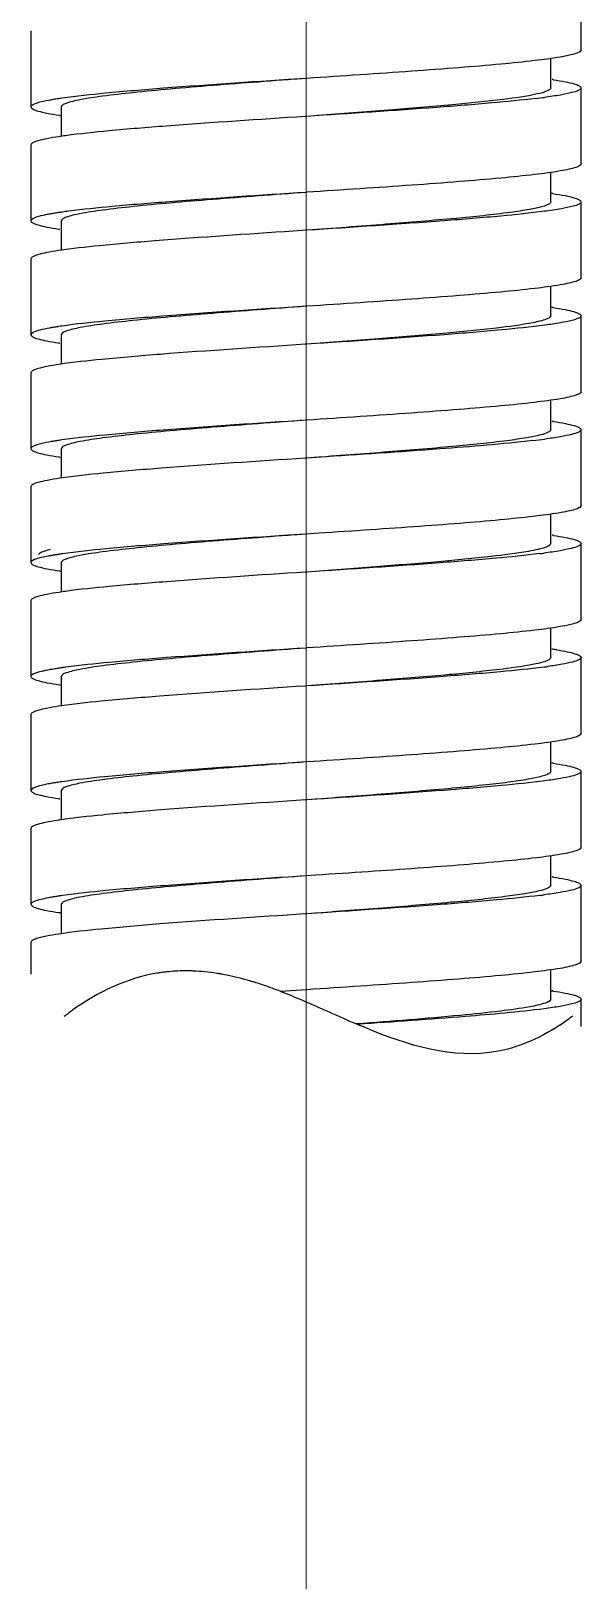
# Model space of a CAD drawing. Extents: x 11377 to 14537, y 53 to 2368.
# Drawn here: x 12565.71 to 12580.21, y 723.95 to 764.75 of the extents above; entities that cross this region are included whole.
import ezdxf

# ---------------------------------------------------------------- set-up
doc = ezdxf.new("R2010")
doc.units = 0
doc.header["$LTSCALE"] = 10
doc.header["$MEASUREMENT"] = 0
doc.linetypes.add('CENTER2', pattern=[28.575000000000003, 19.05, -3.175, 3.175, -3.175])
doc.layers.add('Cneter', color=1, linetype='CENTER2', lineweight=13)
doc.layers.add('DEF_LAYER_ASSEM_MEMBER', color=7, linetype='CONTINUOUS')

msp = doc.modelspace()

# ---------------------------------------------------------------- linework, layer by layer
at = {"layer": 'Cneter', "lineweight": 5, "ltscale": 0.5}
msp.add_line((12572.96491942544, 397.7156286270365), (12572.96491942544, 875.0879471383123), dxfattribs=at)
at = {"layer": 'DEF_LAYER_ASSEM_MEMBER', "color": 7, "linetype": 'Continuous'}
for p, q in [((12580.21491942544, 764.2470485679623), (12580.21491942544, 765.1470485679638)), ((12565.71491942544, 764.7470485679623), (12565.71491942544, 762.7470485679623)), ((12579.41491942544, 763.2470485679623), (12579.41491942544, 764.0251081943643)), ((12572.98479399834, 763.498357366163), (12572.96491943174, 763.4970484620644)), ((12580.21491942544, 761.2470485679623), (12580.21491942544, 763.2470485679623)), ((12566.51491942543, 762.7470485679623), (12566.51491942543, 761.9697919622631)), ((12572.96491944074, 762.4970483683646), (12572.94516872903, 762.4957476423624)), ((12572.98461236114, 762.4983452887645), (12572.96491944074, 762.4970483683646)), ((12565.71491942544, 761.7470485679623), (12565.71491942544, 759.7470485679623)), ((12579.41491942544, 760.2470485679623), (12579.41491942544, 761.0265390609638)), ((12572.98462967594, 760.4983465603655), (12572.96491942993, 760.497048504465)), ((12579.42523971494, 760.4719714083622), (12579.44779031754, 760.4686774387628)), ((12580.21491942544, 758.2470485679623), (12580.21491942544, 760.2470485679623)), ((12566.51491942543, 759.7470485679623), (12566.51491942543, 758.9674594241624)), ((12572.96491940634, 759.4970488222643), (12572.63008935023, 759.4749897444635)), ((12572.98470819914, 759.4983520675632), (12572.96491940634, 759.4970488222643)), ((12565.71491942544, 758.7470485679623), (12565.71491942544, 756.7470485679623)), ((12579.41491942544, 757.2470485679623), (12579.41491942544, 758.0216322598644)), ((12572.98470819883, 757.4983520675632), (12572.96491940634, 757.4970488222643)), ((12580.21491942544, 755.2470485679623), (12580.21491942544, 757.2470485679623)), ((12566.51491942543, 756.7470485679623), (12566.51491942543, 755.9693211724625)), ((12572.96491942424, 756.4970485678641), (12572.94506608124, 756.4957410594652)), ((12572.98477277184, 756.498356076565), (12572.96491942424, 756.4970485678641)), ((12565.71491942544, 755.7470485679623), (12565.71491942544, 753.7470485679623)), ((12579.41491942544, 754.2470485679623), (12579.41491942544, 755.0247759634622)), ((12572.98477277093, 754.4983560764631), (12572.96491942434, 754.4970485678641)), ((12580.21491942544, 752.2470485679623), (12580.21491942544, 754.2470485679623)), ((12566.51491942543, 753.7470485679623), (12566.51491942543, 752.9724648760639)), ((12572.96491944174, 753.4970483194629), (12572.94513065414, 753.4957450748625)), ((12573.29974950054, 753.5191073914648), (12572.96491944174, 753.4970483194629)), ((12565.71491942544, 752.7470485679623), (12565.71491942544, 750.7470485679623)), ((12566.48562795084, 752.9692040409645), (12566.47129782403, 752.9670913076625)), ((12579.41491942544, 751.2470485679623), (12579.41491942544, 752.0266377117623)), ((12573.29974950054, 751.5191073914648), (12572.96491944184, 751.4970483194629)), ((12580.21491942544, 749.2470485679623), (12580.21491942544, 751.2470485679623)), ((12566.48562795084, 750.9692040409645), (12566.47129782403, 750.9670913076625)), ((12566.51491942543, 750.7470485679623), (12566.51491942543, 749.9696473692638)), ((12566.47129782403, 750.5270058282622), (12566.48562795084, 750.5248930949638)), ((12566.48562795084, 750.5248930949638), (12566.50773867954, 750.521669416863)), ((12572.96491943584, 750.4970484235637), (12572.94518118104, 750.4957485216619)), ((12572.98462139194, 750.4983459353643), (12572.96491943584, 750.4970484235637)), ((12565.71491942544, 749.7470485679623), (12565.71491942544, 747.7470485679623)), ((12579.41491942544, 748.2470485679623), (12579.41491942544, 749.026753830065)), ((12572.98462139194, 748.4983459353643), (12572.96491943594, 748.4970484235637)), ((12580.21491942544, 746.2470485679623), (12580.21491942544, 748.2470485679623)), ((12566.51491942543, 747.7470485679623), (12566.51491942543, 746.967251469363)), ((12572.96491940714, 747.4970487925639), (12572.94522915984, 747.4957520464632)), ((12572.98467710284, 747.4983499800655), (12572.96491940714, 747.4970487925639)), ((12565.71491942544, 746.7470485679623), (12565.71491942544, 744.7470485679623)), ((12579.41491942544, 745.2470485679623), (12579.41491942544, 746.022653782562)), ((12572.98468455364, 745.4983504864649), (12572.96491940664, 745.4970488058643)), ((12580.21491942544, 743.2470485679623), (12580.21491942544, 745.2470485679623)), ((12566.51491942543, 744.7470485679623), (12566.51491942543, 743.9707149662645)), ((12572.98479395753, 744.4983573642639), (12572.96491943094, 744.4970484627629)), ((12572.96491943094, 744.4970484627629), (12572.94509045214, 744.4957425613648)), ((12565.71491942544, 743.7470485679623), (12565.71491942544, 741.7470485679623)), ((12579.41491942544, 742.2470485679623), (12579.41491942544, 743.0259551347626)), ((12573.22827633784, 742.5143963380651), (12572.96491944083, 742.4970483544639)), ((12580.21491942544, 740.2470485679623), (12580.21491942544, 742.2470485679623)), ((12566.48573509304, 741.9692197673648), (12566.47130427494, 741.9670922608639)), ((12566.51491942543, 741.7470485679623), (12566.51491942543, 740.9685583351638)), ((12566.48063952994, 741.5256265493626), (12566.50329125904, 741.5223146948629)), ((12572.96491943024, 741.4970484820624), (12572.94519048624, 741.4957491944624)), ((12572.98462719664, 741.498346375065), (12572.96491943024, 741.4970484820624)), ((12565.71491942544, 740.7470485679623), (12565.71491942544, 739.9074711335634)), ((12579.41491942544, 739.2470485679623), (12579.41491942544, 740.0251216828619)), ((12572.96491942534, 739.4970485679623), (12572.29811996954, 739.453072863962)), ((12572.98465603284, 739.4983480443625), (12572.96491943343, 739.4970482496647)), ((12579.42704504884, 739.4717101484639), (12579.44972997373, 739.4683924205638)), ((12580.21491942544, 738.5335754630651), (12580.21491942544, 739.2470485679623)), ((12574.31643947394, 738.5978425640642), (12574.29449977964, 738.5961822023637))]:
    msp.add_line(p, q, dxfattribs=at)
for centre, radius, start, end in [((12577.86720356574, 752.7214170048646), 10.8628600536, 81.40759641624376, 81.58932090651479), ((12567.69857022534, 754.5756661103624), 8.4806296143, 98.79525624508813, 99.54061305665505), ((12567.98938077044, 752.7090210233619), 10.3697911926, 98.41282127201599, 98.8061597138664), ((12568.21138014934, 751.2103262332639), 11.8848389458, 98.10273072906804, 98.41448420891027), ((12576.83635190024, 781.2840342810632), 18.4447423438, 276.8060173325385, 277.5319596618408), ((12568.14689656693, 773.8401059817625), 11.4365137419, 261.5175911840984, 261.774766514966), ((12568.30914557604, 749.5505433307626), 12.5518174809, 97.69702829572309, 98.53160821380177), ((12577.83454718244, 749.4992297853642), 11.0874404275, 81.49797574385072, 81.63365850092012), ((12566.82492453173, 756.3566867068621), 3.6200048984, 101.5193611698053, 102.5712686975943), ((12567.57457109544, 752.3256754614631), 7.7204361088, 99.22247979355231, 99.69816435815025), ((12567.84001941944, 750.6846489013624), 9.3827929239, 98.57317127875481, 99.21644764703709), ((12568.18189137323, 748.4212001908636), 11.6719141908, 98.04100155506084, 98.57628533877288), ((12568.60574665364, 745.4139975056642), 14.7088403589, 97.42719439295874, 98.03724398696203), ((12568.08564182153, 770.429731743865), 11.021589329, 261.4674992722074, 261.6112282239241), ((12577.83571265114, 746.5119651824643), 11.074668806, 81.44142862470962, 81.66795024726736), ((12567.38784601884, 750.4219778962652), 6.6083550588, 99.52538514644493, 100.3155251527647), ((12567.61203831663, 749.0969615011636), 7.9522032074, 99.19105716963709, 99.53858080858237), ((12567.85176650704, 747.6065823220633), 9.461738913200001, 98.55413121202417, 99.18255768808204), ((12568.15193152674, 745.6198906777645), 11.4709778974, 98.15409765167563, 98.56071432319324), ((12568.05998002524, 767.254603403162), 10.8445891958, 261.4009734710125, 261.5871051464851), ((12577.86985882543, 743.7394937324643), 10.8445891961, 81.40097347080184, 81.58710514617565), ((12567.61881549954, 746.056736814462), 7.9929969925, 99.25970873051645, 99.4218998064397), ((12567.69805699834, 745.5704325938641), 8.4857149732, 99.07325641115857, 99.25942374518941), ((12567.90314244164, 744.2754044641624), 9.796880631599999, 98.46650711508747, 99.0632969675217), ((12568.18371626924, 742.4004583712631), 11.6927030717, 98.13381101825759, 98.47368831987266), ((12576.74569588864, 772.9806004913626), 19.1471785882, 276.5991959460949, 277.5455055998506), ((12568.09412620623, 764.4821319974653), 11.0746688505, 261.4414286250192, 261.6679502466289), ((12577.85984708764, 740.6700882050645), 10.9147129957, 81.43469716335393, 81.5892310431437), ((12567.63319149014, 742.9755074609639), 8.0754785354, 99.00034647025821, 99.63822311599172), ((12567.93460905394, 741.0735871741635), 10.0011351253, 98.41340722216815, 99.00131515343428), ((12568.24463410163, 738.9812927000639), 12.1162750446, 98.06289613325937, 98.34753706939799), ((12576.92958297654, 768.5757316317649), 17.7303339495, 277.1257765103161, 277.4934030527252), ((12568.31203880464, 737.5311782609642), 12.571396831, 97.68384921124876, 98.53630608736401), ((12577.80613492254, 737.307049101164), 11.281708373, 81.54191695493415, 81.66820066786597), ((12578.03124365744, 738.8063272011641), 9.7656267513, 80.90328098464363, 81.55445988186212), ((12566.73618467244, 744.7689654626629), 3.1982955424, 101.6029671451708, 103.4608328510004), ((12567.57911247783, 740.2997937588625), 7.746711970800001, 99.18844591565023, 99.71117318136385), ((12567.85428979753, 738.5940068534619), 9.4745519749, 98.54813594646133, 99.18398725209295), ((12568.21210347194, 736.2151283376625), 11.880189847, 97.9683772413522, 98.5493017014928), ((12568.51489690063, 734.0667671293631), 14.0497834007, 97.70519716425973, 97.97673732410568), ((12577.28590789364, 762.8716871288634), 15.0029139635, 277.4820111121382, 277.8899030534662), ((12568.11354312654, 758.6183564025632), 11.2122686116, 261.5231062142687, 261.6526218162899), ((12577.83650330674, 734.5172202832655), 11.0693544981, 81.44097866378685, 81.66525294393016), ((12567.34873835534, 738.646411822665), 6.3805416737, 99.54203364035263, 100.5191416709217), ((12567.60484040523, 737.1406728493639), 7.9079024991, 99.20230661779777, 99.56341217274014), ((12567.84738262583, 735.6349480261633), 9.4330360618, 98.56156206601563, 99.19394734424245), ((12568.15204525024, 733.6198040343625), 11.47108005, 98.14731764468868, 98.56790109308808), ((12568.06223969844, 755.2697846539631), 10.8599379091, 261.4051946733368, 261.5905052248248), ((12567.98476493684, 733.7396079671635), 10.3388579701, 98.41467898365111, 98.82026941773034), ((12577.86041516194, 731.6740816904639), 10.9106793494, 81.432365627033, 81.58919217981314), ((12567.63366787144, 733.9724895019644), 8.0785338562, 99.00151037579207, 99.63513185389182), ((12567.93446922483, 732.074500893963), 10.0002107789, 98.41334331167316, 99.00229244511596), ((12568.24531060464, 729.9766392510646), 12.120977412, 98.06173196775515, 98.34699569278658), ((12576.94403284643, 759.4647649700637), 17.6184308933, 277.1592593603554, 277.487698602924), ((12568.07896573994, 752.3833157294648), 10.9747009529, 261.4564152735799, 261.6258123612237), ((12569.78047529064, 735.4518173717624), 4.5424899779, 97.94172146607299, 99.4511735435759), ((12569.78209703944, 735.4401311747642), 4.554288164, 96.69653104357137, 97.94161531419931), ((12569.78447656884, 735.4197749644627), 4.5747829768, 95.49076383398426, 96.69640010981833), ((12569.79426459283, 735.2960334208619), 4.698893787, 89.4993939961828, 95.46519252663768), ((12569.79481830553, 735.0752784439646), 4.919636126399999, 88.04302721155511, 89.52830549478037), ((12569.79253583473, 735.0013517714651), 4.9935976314, 87.71955176774397, 88.045819725726), ((12569.69548174283, 734.080962793465), 5.919627855700001, 80.88989358090048, 81.10897773327105), ((12569.68848470174, 734.0373332372619), 5.9638149213, 80.66654871602869, 80.88988575570785), ((12569.68083086373, 733.990777189465), 6.0109959219, 80.43052798921484, 80.6665291510192), ((12569.67208693304, 733.9389371713623), 6.0635681939, 80.16978707791648, 80.4304883268045), ((12569.65856038534, 733.8611442127622), 6.1425283722, 79.71333492683983, 80.16935399582113), ((12569.63799517063, 733.7479975842652), 6.2575287493, 79.17974062683861, 79.71306294612637), ((12569.55476285494, 733.3274768908632), 6.6861986558, 76.55722386291974, 79.15567173165883), ((12569.34401115114, 732.4472598431639), 7.5912943545, 74.15153533897453, 76.55458230515728), ((12569.15599901084, 731.770987442862), 8.293205718, 73.68557613700591, 74.17793148315629), ((12569.10273326454, 731.588357527864), 8.483444761, 73.52526966478104, 73.6868004965659), ((12569.05776149993, 731.4366003274627), 8.6417252077, 73.17763538371267, 73.5246845576181), ((12568.96999670184, 731.1470051840624), 8.944327205, 72.62193821023394, 73.17636298683868), ((12568.75551321763, 730.467091608065), 9.657267037999999, 71.37012689235789, 72.61232761543081), ((12568.05833859514, 728.4306143528629), 11.8097560403, 68.96079427996952, 71.32120161185718), ((12577.85634507554, 728.6475683049648), 10.9375093131, 81.44110394816289, 81.62329631523403), ((12571.14719472734, 732.957691435764), 7.4034292129, 125.7580310576654, 128.0164339248805), ((12576.40069978114, 743.3903555657635), 5.8179814499, 303.982729446321, 308.1400318131306)]:
    msp.add_arc(centre, radius, start, end, dxfattribs=at)
for points, start_tangent, end_tangent in [([(12580.21489491774, 764.247048324065), (12580.18008545824, 764.2002551390651), (12580.07609295064, 764.153461953465), (12579.90376605684, 764.1066687684652), (12579.66494036944, 764.0598755838655), (12578.99718731644, 763.9662892142624), (12578.09842958934, 763.8727028446629), (12577.00309476734, 763.7791164750633), (12575.75312415924, 763.6855301053656), (12574.39637404444, 763.5919437357625), (12572.98479399834, 763.498357366163)], (-0.001488432641152721, -0.9999988922835229), (-0.9978383636373661, -0.06571605628386029)), ([(12572.96491940094, 763.4970488559629), (12571.70659658204, 763.4032987990649), (12570.49663505913, 763.3095487421633), (12569.38151532083, 763.2157986852653), (12568.40408803864, 763.1220486282655), (12567.60194284924, 763.0282985713638), (12567.00592299154, 762.9345485144622), (12566.63890495284, 762.8407984575642), (12566.54597785274, 762.7939234290643), (12566.51496979054, 762.7470484005644)], (-0.9972712764404918, -0.07382412333886633), (0.0007403058429864718, -0.9999997259735919)), ([(12572.96491943174, 763.4970484620644), (12569.20580663184, 763.2367832975651), (12567.67579505934, 763.1066507153628), (12566.53623091934, 762.9765181331641)], (-0.9978383810452977, -0.06571579195976743), (-0.9900090219717396, -0.1410040297812795)), ([(12579.49016102873, 763.4623544694623), (12579.80422707723, 763.4085279760657), (12580.03136936684, 763.3547014826654), (12580.16889699334, 763.3008749892651), (12580.21486876144, 763.2470484958649)], (0.988773481829513, -0.1494222260265916), (-0.0003846177152204259, -0.999999926034604)), ([(12565.91455062693, 762.8593524901626), (12565.76504715594, 762.8032005975656), (12565.71492475144, 762.7470487050632)], (-0.9623356965803224, -0.2718639495910882), (-0.001012608254229985, -0.9999994873121303)), ([(12566.29293406744, 762.9389947327654), (12566.18050211594, 762.9190841721647), (12565.91455062693, 762.8593524901626)], (-0.9861226343297451, -0.1660185232513642), (-0.9623356965648533, -0.2718639496458453)), ([(12579.02220605814, 762.9692707901631), (12577.86657482994, 762.8515394148635), (12576.41443003173, 762.7338080394657), (12572.98461236114, 762.4983452887645)], (-0.9928945393926077, -0.1189976203305824), (-0.9978384324009216, -0.0657150121636708)), ([(12579.06017470614, 763.0879576588632), (12578.17401877743, 762.9459122043627), (12576.83022761813, 762.803866749764), (12575.14687589014, 762.6618212952635), (12573.27182278254, 762.5197758406648)], (-0.9753301491421618, -0.2207512178320398), (-0.997265053699924, -0.07390813668932382)), ([(12579.41486906034, 763.2470487353639), (12579.39255261663, 763.2072759661642), (12579.32557781484, 763.1675031970626), (12579.06017470614, 763.0879576588632)], (0.0007403057145032931, -0.9999997259736871), (-0.9753301491168883, -0.2207512179437035)), ([(12580.21486876144, 763.2470484958649), (12580.15357940304, 763.1848951291649), (12579.97055129314, 763.1227417623631), (12579.66905961784, 763.060588395565), (12579.25407399194, 762.9984350288651)], (-0.0003846177931021921, -0.9999999260345739), (-0.9913484349048913, -0.131256545023943)), ([(12565.71492475144, 762.7470487050632), (12565.76230059264, 762.6924600291641), (12565.90363598784, 762.6378713533632), (12566.13725488684, 762.583282677464), (12566.45994500164, 762.5286940016631)], (-0.001012608155520544, -0.9999994873122303), (0.9890557954855478, -0.1475419717112748)), ([(12572.94516872903, 762.4957476423624), (12569.28040901084, 762.242509216263), (12567.77270796803, 762.1158900032642), (12566.62802057683, 761.9892707901636)], (-0.9978384356868671, -0.0657149622687715), (-0.9909366033971061, -0.1343303690451516)), ([(12566.44702073864, 761.9634645486622), (12566.12984439603, 761.9093604936643), (12565.90033435814, 761.8552564386628), (12565.76144736994, 761.8011523836649), (12565.71494448284, 761.7470483286634)], (-0.9888748417771437, -0.1487499489083247), (0.001458811568970229, -0.999998935933837)), ([(12580.21487135954, 761.2470487177634), (12580.18012861883, 761.2002548328637), (12580.07604209323, 761.1534609480623), (12579.90380079964, 761.1066670632645), (12579.66489524454, 761.0598731783648), (12578.99716556694, 760.9662854087655), (12578.09840798354, 760.8726976390644), (12577.00303334564, 760.7791098693633), (12575.75300998564, 760.6855220997641), (12574.39622300793, 760.5919343300629), (12572.98462967594, 760.4983465603655)], (0.000802722987512538, -0.9999996778178508), (-0.9978384512224086, -0.06571472637137687)), ([(12572.96491944854, 760.4970482798635), (12571.70658475754, 760.4032983518628), (12570.49661177544, 760.3095484238656), (12569.38151106484, 760.2157984958649), (12568.40411933684, 760.1220485679623), (12567.60197789114, 760.0282986399652), (12567.00591159084, 759.9345487119645), (12566.63885531024, 759.8407987840656), (12566.54602753564, 759.7939238200634), (12566.51494177674, 759.7470488560648)], (-0.99727127644062, -0.07382412333713607), (-0.001477322723701989, -0.9999989087581898)), ([(12572.96491942993, 760.497048504465), (12569.35559836574, 760.2482390123623), (12567.85761015254, 760.1238342663637), (12566.70438986244, 759.9994295203651)], (-0.9978384676895887, -0.065714476326709), (-0.9915806376308878, -0.1294906910767031)), ([(12579.47376263774, 760.4648263457639), (12579.79478721794, 760.4103918727633), (12580.02719998093, 760.3559374568649), (12580.16778528054, 760.3014557985625), (12580.21491942544, 760.2470485679623)], (0.9890091009464591, -0.1478546524295964), (0, -1)), ([(12579.20891861564, 760.1260484859631), (12578.86046122684, 760.0476263216624), (12578.35333448744, 759.9692150489645), (12576.92159787084, 759.812370824664), (12575.06672648314, 759.6555303218629), (12572.98708606084, 759.4986896418632)], (-0.9590458656349363, -0.2832508210200558), (-0.9972713151005934, -0.07382360108754599)), ([(12579.41491942544, 760.2470485679623), (12579.36315876924, 760.1865910832639), (12579.20891861564, 760.1260484859631)], (0, -1), (-0.9590458656887377, -0.2832508208378926)), ([(12580.00596242794, 760.1321345657634), (12579.69534880794, 760.065188013763), (12579.25271428253, 759.9982572733643)], (-0.9638588641780429, -0.2664133816935872), (-0.99136592112733, -0.1311244082059504)), ([(12580.21491942544, 760.2470485679623), (12580.16243692674, 760.1896305096634), (12580.00596242794, 760.1321345657634)], (0, -1), (-0.9638588641709398, -0.266413381719286)), ([(12566.03701658344, 759.8899057108647), (12565.79593833283, 759.8184770250627), (12565.73519204034, 759.7827626822655), (12565.71495738614, 759.7470483393627)], (-0.9759360367518568, -0.2180569929378062), (0.001283478599479445, -0.9999991763410032)), ([(12565.71495738614, 759.7470483393627), (12565.76165370674, 759.6928189812643), (12565.90120058534, 759.6385896231623), (12566.13174681394, 759.5843602650639), (12566.45036418943, 759.5301309069655)], (0.001283478558615976, -0.9999991763410556), (0.9889301482431995, -0.1483818112023292)), ([(12566.27400341714, 759.9357777882651), (12566.22815896514, 759.9277770553635), (12566.10201297294, 759.9037748567644)], (-0.985690318209745, -0.1685662973063469), (-0.9797747814974136, -0.2001034171164891)), ([(12579.25271428253, 759.9982572733643), (12578.10460380524, 759.873278139763), (12576.60637913354, 759.7483035061632), (12572.98470819914, 759.4983520675632)], (-0.9913659211210897, -0.1311244082531297), (-0.997838397978351, -0.06571553484525532)), ([(12572.63008935023, 759.4749897444635), (12568.97792839104, 759.2190282399642), (12567.51661480204, 759.0910474881639), (12566.44439211734, 758.9630667360652)], (-0.9978337672230393, -0.06578581146020403), (-0.9888447814358753, -0.1489496499728561)), ([(12566.44439211734, 758.9630667360652), (12566.12831872443, 758.9090622300646), (12565.89967726934, 758.8550577241622), (12565.76125401744, 758.8010532181652), (12565.71496962474, 758.7470487122628)], (-0.9888447814381529, -0.1489496499577353), (-0.0007601393327577796, -0.9999997110940557)), ([(12580.21491942544, 758.2470485679623), (12580.18007825463, 758.2002961260623), (12580.07608022614, 758.1534733856643), (12579.90378154754, 758.1066575932637), (12579.66490077873, 758.0598676798654), (12578.99714938593, 757.9662899865652), (12578.09840304364, 757.8726995170655), (12577.00307027414, 757.7791134412655), (12575.75308283693, 757.6855261618621), (12574.39630398613, 757.5919391185635), (12572.98470819883, 757.4983520675632)], (0, -1), (-0.9978383979791206, -0.06571553483357113)), ([(12572.96491940923, 757.4970487485625), (12571.70660021633, 757.4032986738639), (12570.49662743574, 757.3095486224629), (12569.38149534583, 757.2157985643644), (12568.40408332233, 757.1220485074628), (12567.60196622754, 757.028298450663), (12567.00594457664, 756.9345483936631), (12566.63890139834, 756.8407983367651), (12566.54600153914, 756.7939233083634), (12566.51494177674, 756.7470482798635)], (-0.9972713451889444, -0.07382319462765997), (0.001477322708505471, -0.9999989087582121)), ([(12572.96491940634, 757.4970488222643), (12569.19528737543, 757.235973934763), (12567.66320558733, 757.105436494363), (12566.52493468974, 756.9748990536646)], (-0.997838411709023, -0.06571532635553652), (-0.9898769403062083, -0.1419283024981959)), ([(12579.41486906034, 757.2470484005644), (12579.38569054314, 757.2015938969635), (12579.29833810274, 757.1561393933625), (12578.95289259344, 757.0652303861643)], (-0.0007403059076061995, -0.9999997259735441), (-0.9807354521050332, -0.195340658810029)), ([(12580.21489714584, 757.247048319663), (12580.15410071424, 757.1851748651643), (12579.97274197514, 757.1233014106656), (12579.67390523724, 757.0614279562651), (12579.26249704434, 756.9995545017628)], (-0.0015170924040293, -0.9999988492146568), (-0.9912818644267362, -0.1317583593501915)), ([(12579.48384894264, 757.463309206265), (12579.80058196843, 757.4092439845626), (12580.02976983634, 757.3551787629622), (12580.16845372244, 757.3011135412635), (12580.21489714584, 757.247048319663)], (0.9888600472636878, -0.1488482681311988), (-0.001517092452271618, -0.9999988492145836)), ([(12565.71496962474, 756.7470487122628), (12565.76087032124, 756.6932663054649), (12565.89817115413, 756.6394838987653), (12566.12494709183, 756.5857014919638), (12566.43851283654, 756.5319190852642)], (-0.0007601393397199766, -0.9999997110940504), (0.9887560738913028, -0.1495373744020426)), ([(12565.78444380154, 756.8132250385643), (12565.75406875404, 756.7966809569625), (12565.71496962474, 756.7470487122628)], (-0.902684110039267, -0.4303038432115345), (-0.0007601396606361635, -0.9999997110938065)), ([(12566.20449576223, 756.9235191561638), (12565.94776911894, 756.868372097364), (12565.78444380154, 756.8132250385643)], (-0.983784498994468, -0.1793545637506992), (-0.9026841101303611, -0.4303038430204385)), ([(12579.26249704434, 756.9995545017628), (12578.11504003044, 756.8742548954651), (12576.61494253713, 756.7489552891639), (12572.98477277184, 756.498356076565)], (-0.9912818644278826, -0.1317583593415653), (-0.9978383574949194, -0.06571614955124443)), ([(12578.95289259344, 757.0652303861643), (12577.99063344474, 756.9235977144635), (12576.58939338144, 756.7819650428646), (12574.87158373144, 756.6403323711638), (12572.98722386744, 756.4986996995649)], (-0.9807354521030324, -0.1953406588200749), (-0.9972711880566543, -0.07382531728390566)), ([(12572.94506608124, 756.4957410594652), (12569.12623346194, 756.2306303551632), (12567.58759516753, 756.098075002963), (12566.46073550234, 755.9655196508647)], (-0.9978383574954416, -0.06571614954331598), (-0.9890738868442123, -0.1474206442900129)), ([(12566.46073550234, 755.9655196508647), (12566.13769513104, 755.910901942163), (12565.90385049464, 755.8562842335632), (12565.76234168854, 755.8016665249634), (12565.71494170504, 755.7470488162653)], (-0.9890738868422349, -0.1474206443032793), (-0.001517092410120682, -0.9999988492146475)), ([(12580.21489714584, 755.247048319663), (12580.18008189373, 755.2002550544639), (12580.07609423774, 755.1534617892648), (12579.90376401214, 755.1066685240621), (12579.66493499824, 755.059875258863), (12578.99717768683, 754.9662887284649), (12578.09841942804, 754.872702198063), (12577.00308541553, 754.7791156676649), (12575.75311356143, 754.6855291372631), (12574.39635850034, 754.5919426068649), (12572.98477277093, 754.4983560764631)], (-0.001517092401552398, -0.9999988492146604), (-0.9978383574953931, -0.06571614954405193)), ([(12572.96491942454, 754.4970485678641), (12571.70658703933, 754.4032985888625), (12570.49662619823, 754.3095486097627), (12569.38152284184, 754.2157986306629), (12568.40411140554, 754.1220486515631), (12567.60195155464, 754.0282986725651), (12567.00589839074, 753.9345486934653), (12566.63888001194, 753.8407987143655), (12566.54599868313, 753.7939237248647), (12566.51496979054, 753.7470487353639)], (-0.9972712204019646, -0.07382488034515285), (-0.0007403058812024241, -0.9999997259735637)), ([(12572.96491942434, 754.4970485678641), (12569.19943745404, 754.2362926827627), (12567.66816470814, 754.1059147401647), (12566.52936910304, 753.975536797665)], (-0.9978383735808388, -0.06571590530112591), (-0.9899309776828314, -0.1415509075347579)), ([(12579.49132601434, 754.4621780506641), (12579.80489175893, 754.4083956439645), (12580.03166769673, 754.354613237163), (12580.16896852964, 754.3008308304634), (12580.21486922604, 754.2470484236655)], (0.9887560738913028, -0.1495373744020426), (-0.0007601393397199766, -0.9999997110940504)), ([(12566.31033758043, 753.9419055797625), (12566.18874381023, 753.9206199117652), (12565.90550313843, 753.8567629077625)], (-0.9865075730003102, -0.1637156327692556), (-0.9606803837130669, -0.2776566230957132)), ([(12579.15364910524, 754.1106849315656), (12578.78443917224, 754.0341850738623), (12578.26620047363, 753.9576852160644), (12576.83908223534, 753.804685500465), (12575.01756218664, 753.6516857848655), (12572.98704252764, 753.4986860692625)], (-0.9671701642319575, -0.2541296390024756), (-0.9972713125013124, -0.0738236362008118)), ([(12578.94615111624, 753.9602838620631), (12576.49280189504, 753.7396956267621), (12573.29974950054, 753.5191073914648)], (-0.9932781646391673, -0.1157518364910345), (-0.9978337681697669, -0.06578579710031689)), ([(12579.41489707414, 754.2470488560648), (12579.34921847413, 754.1788668938643), (12579.15364910524, 754.1106849315656)], (0.001477322837083757, -0.9999989087580222), (-0.9671701642542518, -0.2541296389176275)), ([(12580.21486922604, 754.2470484236655), (12580.15396423353, 754.1850912140653), (12579.97207677204, 754.1231340043632), (12579.67246429803, 754.0611767946648), (12579.25998043353, 753.9992195849627)], (-0.0007601393004556623, -0.9999997110940803), (-0.9912999762729279, -0.1316220233900572)), ([(12565.71494170504, 753.7470488162653), (12565.76138512834, 753.6929835946648), (12565.90006901453, 753.6389183729625), (12566.12925688244, 753.5848531513657), (12566.44598990813, 753.5307879296633)], (-0.001517092452271618, -0.9999988492145836), (0.9888600472636878, -0.1488482681311988)), ([(12565.90550313843, 753.8567629077625), (12565.76275709664, 753.801905862063), (12565.71494170504, 753.7470488162653)], (-0.9606803836672037, -0.2776566232543977), (-0.001517092209214249, -0.9999988492149523)), ([(12572.94513065414, 753.4957450748625), (12569.15001347644, 753.2324745579645), (12567.61581869714, 753.1008392994627), (12566.48562795084, 752.9692040409645)], (-0.9978383992697406, -0.06571551523652475), (-0.9893988048112221, -0.1452239823105173)), ([(12566.47129782403, 752.9670913076625), (12566.14374996234, 752.9120806227656), (12565.90654650384, 752.8570699377633), (12565.76303963854, 752.8020592528628), (12565.71491942544, 752.7470485679623)], (-0.9892114653455606, -0.1464946307169267), (0, -1)), ([(12580.21486922604, 752.2470484236655), (12580.18200988444, 752.2015521091635), (12580.08363664443, 752.156055794665), (12579.92066111533, 752.1105594801629), (12579.69464149044, 752.0650631656645), (12579.06193782853, 751.9740705366639), (12578.20845671253, 751.8830779075652), (12577.16513040863, 751.7920852785646), (12575.96973565214, 751.7010926495641), (12574.66553851264, 751.6101000205636), (12573.29974950054, 751.5191073914648)], (-0.0007601393401891338, -0.9999997110940501), (-0.997833768169845, -0.06578579709913035)), ([(12572.96491943883, 751.4970484004625), (12571.70659403584, 751.4032984214646), (12570.49661171444, 751.3095484423648), (12569.38149354784, 751.215798463265), (12568.40410446934, 751.1220484842634), (12567.60198484133, 751.0282985051635), (12567.00593923624, 750.9345485260637), (12566.63887287844, 750.8407985470621), (12566.54602883504, 750.7939235574631), (12566.51491942543, 750.7470485679623)], (-0.9972713465472709, -0.07382317627813945), (-7.661172524867638e-11, -1)), ([(12572.96491944184, 751.4970483194629), (12569.21409490654, 751.2374214984629), (12567.68573827394, 751.107608088063), (12566.54520441483, 750.9777946775648)], (-0.9978384129997446, -0.06571530675688432), (-0.9901080549884942, -0.1403069472510223)), ([(12579.48544673344, 751.4630667360652), (12579.80152012644, 751.4090622300646), (12580.03016158144, 751.3550577241622), (12580.16858483334, 751.3010532181652), (12580.21486922604, 751.2470487122628)], (0.9888447814220168, -0.148949650064859), (0.0007601393327577796, -0.9999997110940557)), ([(12566.22048250624, 751.088137676863), (12565.99177486463, 751.017592993765), (12565.91495324283, 750.947048293765)], (-0.9740063594773656, -0.2265206650565223), (0.001450603217199846, -0.9999989478745998)), ([(12578.83204579544, 751.0425031134655), (12577.84312807024, 750.9065508979656), (12576.46137366214, 750.7705986824622), (12574.79806987264, 750.6346464669623), (12572.98714659414, 750.4986942515643)], (-0.9844908211690486, -0.175436093874358), (-0.9972712482127994, -0.07382450465858258)), ([(12579.41489707414, 751.2470482798635), (12579.37791723623, 751.1959119882631), (12579.26750993144, 751.1447756966627), (12579.08479507823, 751.0936394050623), (12578.83204579544, 751.0425031134655)], (-0.001477322703076567, -0.9999989087582201), (-0.9844908211573, -0.1754360939402872)), ([(12580.21486922604, 751.2470487122628), (12580.15276373053, 751.1844907345621), (12579.96739331714, 751.1219327569634), (12579.66200143764, 751.0593747793646), (12579.24183196004, 750.9968168017622)], (0.0007601393782343146, -0.9999997110940211), (-0.991448376270367, -0.1304994911517005)), ([(12565.92388552944, 750.8619625438623), (12565.76740421673, 750.8045055559633), (12565.71491942544, 750.7470485679623)], (-0.9638951391573292, -0.266282107376506), (0, -1)), ([(12565.71491942544, 750.7470485679623), (12565.76303963854, 750.6920378830655), (12565.90654650384, 750.637027198165), (12566.14374996234, 750.5820165132645), (12566.47129782403, 750.5270058282622)], (0, -1), (0.9892114653455606, -0.1464946307169267)), ([(12566.28114249233, 750.9369970881635), (12566.17599429864, 750.9182384520645), (12565.92388552944, 750.8619625438623)], (-0.9858512023325038, -0.1676228112744703), (-0.9638951391873193, -0.2662821072679468)), ([(12579.12899365943, 750.9823426855655), (12577.97522188014, 750.8613434980653), (12576.50139657094, 750.7403443104631), (12572.98462139194, 750.4983459353643)], (-0.9922652873104294, -0.1241354083199115), (-0.9978384452164537, -0.06571481756811225)), ([(12572.94518118104, 750.4957485216655), (12569.28319131253, 750.2427220742647), (12567.77608692744, 750.1162088504643), (12566.63115709324, 749.9896956267621)], (-0.99783844746852, -0.06571478337188458), (-0.9909651380191831, -0.1341197048558549)), ([(12566.44598991424, 749.9633092054646), (12566.12925689694, 749.9092439833621), (12565.90006898723, 749.8551787645629), (12565.76138506913, 749.8011135451634), (12565.71494179533, 749.747048313664)], (-0.9888600457043278, -0.1488482784906658), (0.001521605346750114, -0.9999988423579144)), ([(12580.21486922604, 749.2470487122628), (12580.18012905114, 749.2002547886623), (12580.07604099744, 749.1534608651637), (12579.90379758634, 749.1066669415632), (12579.66489611114, 749.0598730179627), (12578.99716655003, 748.9662851708636), (12578.09840439264, 748.8726973237644), (12577.00302446614, 748.7791094766653), (12575.75300059694, 748.6855216295626), (12574.39621502234, 748.5919337824635), (12572.98462139194, 748.4983459353643)], (0.0007601393319460201, -0.9999997110940563), (-0.9978384452160635, -0.06571481757403892)), ([(12572.96491940044, 748.4970488559629), (12571.70659658183, 748.4032987990649), (12570.49663505884, 748.3095487421633), (12569.38151532154, 748.2157986851635), (12568.40408803803, 748.1220486283637), (12567.60194284774, 748.0282985715639), (12567.00592300633, 747.9345485134654), (12566.63890489333, 747.8407984620644), (12566.54597784854, 747.7939234294645), (12566.51496996854, 747.7470483873622)], (-0.9972712764395747, -0.07382412335125711), (0.0007436532852759937, -0.9999997234898574)), ([(12572.96491943594, 748.4970484235637), (12569.29169697834, 748.2433720252629), (12567.77953473384, 748.1165338259634), (12566.63115709324, 747.9896956267621)], (-0.9978384623130261, -0.0657145579668306), (-0.9909651380203093, -0.134119704847534)), ([(12579.41487316174, 748.2470487884639), (12579.39384659094, 748.2084429343631), (12579.33072851594, 748.1698370866652), (12579.08050667114, 748.0926254057631)], (0.0009480472977354441, -0.9999995506030598), (-0.9739291398358098, -0.2268524423026559)), ([(12580.21490467904, 748.2470487861647), (12580.15947357214, 748.1879855108637), (12579.99416394414, 748.1289222476626), (12579.72134299244, 748.0698589824642), (12579.34535776464, 748.0107957146647)], (0.001406855803980412, -0.9999990103778839), (-0.9905191887521363, -0.1373744398125429)), ([(12579.57520412713, 748.4491303161631), (12579.85266677004, 748.3986098780624), (12580.05318253434, 748.3480895411631), (12580.17432494944, 748.2975691803622), (12580.21490467904, 748.2470487861647)], (0.9873867830298894, -0.1583266897837703), (0.001406855843880324, -0.9999990103778277)), ([(12565.99168351244, 747.8794015091626), (12565.78449289264, 747.8132249184637), (12565.71494179533, 747.747048313664)], (-0.9722426987655727, -0.2339746454149165), (0.001521605470783202, -0.9999988423577256)), ([(12566.27238472944, 747.935499944364), (12566.22438009774, 747.9271007852622), (12566.09291580893, 747.9019033084624)], (-0.9856482054798841, -0.1688123663547318), (-0.9793175564183629, -0.2023292457623632)), ([(12579.23951093244, 747.9965110773628), (12578.09058824713, 747.8719708032622), (12576.59491823624, 747.7474305287651), (12572.98467710284, 747.4983499800655)], (-0.991472059818765, -0.1303194329282298), (-0.9978384303407757, -0.06571504344560067)), ([(12579.08050667114, 748.0926254057631), (12578.15985909804, 747.9441401822623), (12576.74085795214, 747.7956549593655), (12574.95963339524, 747.647169736163), (12572.98702293773, 747.4986845129642)], (-0.9739291398642943, -0.2268524421803656), (-0.9972712692945533, -0.07382421987146563)), ([(12565.71494179533, 747.747048313664), (12565.76234190124, 747.6924306026631), (12565.90385013074, 747.6378129365621), (12566.13769418814, 747.5831952692643), (12566.46073645174, 747.528577436562)], (0.001521605392135315, -0.9999988423578453), (0.9890739957145359, -0.1474199138559045)), ([(12572.94522915984, 747.4957520464632), (12569.10735191584, 747.2291647141647), (12567.56520648914, 747.0958710480627), (12566.44115261914, 746.9625773819644)], (-0.9978384266348463, -0.06571509971760364), (-0.9887968522889603, -0.1492674944636106)), ([(12566.44115261914, 746.9625773819644), (12566.12645685894, 746.9086951902646), (12565.89884875243, 746.854812998663), (12565.76103723134, 746.800930807065), (12565.71497206343, 746.7470486154634)], (-0.9887968522960835, -0.1492674944164251), (-0.0002495002178212312, -0.9999999688748202)), ([(12580.21490716263, 746.2470487694627), (12580.18009522604, 746.2002551192636), (12580.07606009064, 746.1534614783632), (12579.90380134583, 746.1066678389652), (12579.66488941183, 746.0598741966642), (12578.99714954013, 745.9662869106651), (12578.09840717294, 745.872699626063), (12577.00306766423, 745.7791123411625), (12575.75306707974, 745.6855250562621), (12574.39628020873, 745.5919377713653), (12572.98468455364, 745.4983504864649)], (0.001338019535308469, -0.9999991048514609), (-0.9978384225580568, -0.06571516162080863)), ([(12572.96491944783, 745.4970483116631), (12571.70658966304, 745.4032983507641), (12570.49660867914, 745.3095483898651), (12569.38149788584, 745.2157984289624), (12568.40410919624, 745.1220484680634), (12567.60198396974, 745.0282985071644), (12567.00593292634, 744.9345485462654), (12566.63886679614, 744.8407985853628), (12566.54602916314, 744.7939236048624), (12566.51492010624, 744.7470486244638)], (-0.9972713217996859, -0.07382351059051229), (-0.0004000610928077845, -0.9999999199755578)), ([(12572.96491940664, 745.4970488058643), (12569.19662365734, 745.236077393165), (12567.66480757064, 745.1055916867626), (12566.52637762493, 744.9751059804621)], (-0.9978384365029447, -0.06571494987716946), (-0.9898928242117887, -0.141817476264419)), ([(12579.48393468383, 745.4632962404648), (12579.80063356944, 745.4092342607655), (12580.02979035424, 745.3551722810626), (12580.16846280134, 745.301110301265), (12580.21489438014, 745.247048321562)], (0.9888589605275094, -0.1488554875859592), (-0.001489454998524683, -0.9999988907612885)), ([(12566.18388110564, 744.9197219248636), (12565.93527723983, 744.8650554342639), (12565.77862090194, 744.8103889435624)], (-0.9831139146647523, -0.1829946195726699), (-0.8951765416764605, -0.445711744552656)), ([(12579.26249578594, 744.9995543619625), (12578.11504525684, 744.8742551124633), (12576.61495444203, 744.7489558630623), (12572.98479395753, 744.4983573642639)], (-0.9912813356813892, -0.1317623372960614), (-0.9978383634019468, -0.06571605985848855)), ([(12579.22329044343, 745.1303770881641), (12578.88103454714, 745.0514167331639), (12578.37730040864, 744.9724563782656), (12577.72593394794, 744.8934960233637), (12576.94466359794, 744.8145356684654), (12575.08056291784, 744.6566149585633), (12572.98714668114, 744.4986942487631)], (-0.956273415940167, -0.2924741936754838), (-0.9972712471941649, -0.07382451841898435)), ([(12579.41490235503, 745.2470483057623), (12579.36679811284, 745.1887126969632), (12579.22329044343, 745.1303770881641)], (-0.001410932130443207, -0.9999990046347663), (-0.9562734159474247, -0.2924741936517543)), ([(12580.21489438014, 745.247048321562), (12580.15410528594, 745.1851748316622), (12579.97273928544, 745.1233013417623), (12579.67390868194, 745.0614278518624), (12579.26249578594, 744.9995543619625)], (-0.001489454974765899, -0.999998890761324), (-0.991281335681218, -0.1317623372973494)), ([(12565.71496939804, 744.7470486798629), (12565.76091744714, 744.6932376496625), (12565.89836431234, 744.639426619462), (12566.12537907374, 744.5856155892652), (12566.43926869664, 744.5318045590648)], (-0.0005963957256195417, -0.9999998221560535), (0.9887671114602883, -0.1494643746666006)), ([(12565.77862090194, 744.8103889435624), (12565.75078767403, 744.7945538776621), (12565.71496939804, 744.7470486798629)], (-0.8951765418421016, -0.4457117442199793), (-0.0005963956125204227, -0.9999998221561209)), ([(12572.94509045214, 744.4957425613648), (12569.13685714373, 744.2314546976631), (12567.60019046233, 744.0993107658651), (12566.47181293734, 743.9671668339652)], (-0.9978383659757727, -0.06571602077728106), (-0.9892216283678558, -0.1464259880255134)), ([(12566.39945170064, 743.9562006511624), (12566.10272918514, 743.9039126662647), (12565.88812294144, 743.8516246812651), (12565.75840113574, 743.7993366963638), (12565.71492526494, 743.7470487114624)], (-0.9881603152012306, -0.1534248723688727), (-0.001049556860257384, -0.9999994492150469)), ([(12580.21488249864, 743.2470483383622), (12580.18156877454, 743.2012575883637), (12580.08195159204, 743.1554668383651), (12579.91686265384, 743.1096760882647), (12579.68796878443, 743.0638853382625), (12579.04737287874, 742.9723038382654), (12578.18368914843, 742.8807223381627), (12577.12861079394, 742.7891408381656), (12575.92083008514, 742.6975593381649), (12574.60462999654, 742.6059778380622), (12573.22827633784, 742.5143963380651)], (-0.001298834423790676, -0.9999991565142141), (-0.9978355291572651, -0.06575908113288018)), ([(12572.96491941703, 742.4970486782622), (12571.70658965494, 742.403298684163), (12570.49662913854, 742.309548690162), (12569.38152246184, 742.2157986960628), (12568.40410782904, 742.1220487020655), (12567.60194871073, 742.0282987079627), (12567.00589950594, 741.9345487139653), (12566.63888057094, 741.8407987198625), (12566.54599713533, 741.7939237228638), (12566.51496821683, 741.7470487258652)], (-0.9972712301390871, -0.07382474881008276), (-0.0007099694622476042, -0.9999997479716497)), ([(12572.96491944083, 742.4970483544639), (12569.21433523553, 742.2374400034641), (12567.68602744244, 742.1076358279643), (12566.54546520964, 741.9778316524644)], (-0.997838402438749, -0.0657154671176069), (-0.9901108764862437, -0.1402870352657093)), ([(12579.48585308524, 742.4630054284644), (12579.80175448333, 742.4090162472639), (12580.03026628624, 742.3550270660635), (12580.16861213653, 742.301037884863), (12580.21487025614, 742.2470487036626)], (0.9888386618818074, -0.1489902707152272), (0.0007233137713597549, -0.9999997384085599)), ([(12579.11479409894, 742.1008219559626), (12578.73322072184, 742.0255548702626), (12578.20864687454, 741.9502877846644), (12576.78560849163, 741.7997536132643), (12574.98594888754, 741.6492194419625), (12572.98703261474, 741.4986852706643)], (-0.9711540494363888, -0.2384529560800287), (-0.9972712956616188, -0.07382386368510106)), ([(12579.41488263183, 742.2470488424624), (12579.33940310273, 742.1739353991652), (12579.11479409894, 742.1008219559626)], (0.001299426924684041, -0.9999991557444774), (-0.9711540494137851, -0.2384529561720875)), ([(12580.21487025614, 742.2470487036626), (12580.15264094854, 742.1844287426647), (12579.96690706164, 742.1218087817651), (12579.66091902784, 742.0591888207637), (12579.23994917714, 741.996568859864)], (0.0007233137227103816, -0.9999997384085951), (-0.9914637082910996, -0.1303829557176148)), ([(12565.92500637843, 741.8622719195628), (12565.76768478744, 741.8046602283648), (12565.71491970024, 741.7470485371632)], (-0.9640732269292965, -0.2656366185565036), (0.000267401556968971, -0.9999999642482031)), ([(12565.71491970024, 741.7470485371632), (12565.76156815563, 741.6928862796631), (12565.90070645633, 741.6387240221629), (12566.13075133104, 741.5845617645646), (12566.44854540324, 741.5303995070644)], (0.0002674015137233685, -0.9999999642482147), (0.9889007368143773, -0.1485776992956268)), ([(12566.28153704044, 741.9370642854628), (12566.17667355294, 741.9183661939642), (12565.92500637843, 741.8622719195628)], (-0.9858606782908513, -0.1675670701537231), (-0.9640732268745767, -0.2656366187550973)), ([(12579.13977825674, 741.9836949445635), (12577.98634185093, 741.8623578021652), (12576.51035686934, 741.7410206598652), (12572.98462719664, 741.498346375065)], (-0.9921948163050381, -0.1246974197704664), (-0.9978384499100029, -0.06571474629946193)), ([(12572.94519048624, 741.4957491944624), (12569.10820626304, 741.2292316318635), (12567.56621026104, 741.0959728505622), (12566.44205003584, 740.9627140692646)], (-0.9978384512525794, -0.06571472591325189), (-0.988804606060889, -0.1492161218929451)), ([(12566.44205003584, 740.9627140692646), (12566.12698875803, 740.9087976341652), (12565.89906746884, 740.8548811991641), (12565.76111622034, 740.8009647640647), (12565.71495465604, 740.7470483290635)], (-0.9888046060579422, -0.1492161219124731), (0.001359600614086054, -0.9999990757426581)), ([(12580.21488805164, 740.247048815163), (12580.18011777753, 740.200257520064), (12580.07606035013, 740.1534662232625), (12579.90384376584, 740.1066749534621), (12579.66494508884, 740.0598837132638), (12578.99727850824, 739.9663009634642), (12578.09862675954, 739.8727187575641), (12577.00336855884, 739.7791358612631), (12575.75343187604, 739.6855516617652), (12574.39691875294, 739.5919808752624), (12572.98465603284, 739.4983480443625)], (0.001416908590727109, -0.999998996184519), (-0.9978384399007076, -0.06571489828434612)), ([(12569.03456640823, 739.9326471094646), (12566.82090153554, 738.9655156116642)], (-0.9864254982139357, -0.1642094286981991), (-0.8116526104034941, -0.5841404283433855)), ([(12570.61039325934, 739.9294609654644), (12569.99123519113, 739.9909946314656)], (-0.9879844542456908, 0.1545532858558644), (-0.9992081392956618, 0.03978811839357782)), ([(12572.30347718824, 739.4510173639646), (12572.85314883583, 739.2283916972629)], (0.9335617418171053, -0.3584166210088651), (0.9210045402478928, -0.389551841020894)), ([(12572.85314883583, 739.2283916972629), (12574.29449977964, 738.5961822023637)], (0.9210045402710443, -0.3895518409661574), (0.9184356496192978, -0.3955704204163634)), ([(12579.41489089424, 739.2470483015641), (12579.38001902334, 739.1973847100635), (12579.27584429894, 739.1477209761651), (12578.86465557644, 739.0483937834651)], (-0.001418622744765887, -0.9999989937542478), (-0.9836359507203061, -0.1801674677919398)), ([(12580.21491881324, 739.2470486112652), (12580.15335603333, 739.1848077871655), (12579.96990670304, 739.1225668100633), (12579.66751266224, 739.0603257648654), (12579.25144062264, 738.9980854709647)], (0.0003930414663337369, -0.9999999227592), (-0.9913754770814658, -0.1310521401637392)), ([(12579.48413052984, 739.4632709861653), (12579.80070729244, 739.4092153967649), (12580.02986020874, 739.355159800165), (12580.16845320963, 739.3011041930622), (12580.21491881324, 739.2470486112652)], (0.9888606229868512, -0.1488444433160235), (0.0003930414293468979, -0.9999999227592146)), ([(12578.86465557644, 739.0483937834651), (12578.09196932914, 738.9357569384629), (12577.03527259794, 738.8231199196634), (12574.31643947394, 738.5978425640642)], (-0.9836359507073436, -0.1801674678627097), (-0.9971465034674311, -0.07549073203166552)), ([(12579.25144062264, 738.9980854709647), (12577.16838987084, 738.792345902064), (12574.31676938634, 738.5866017832632)], (-0.9913754770884519, -0.1310521401108911), (-0.9977608431853587, -0.06688273174775344)), ([(12577.79115805824, 737.8410529435641), (12574.31676938634, 738.5866017832632)], (-0.9922118102149252, -0.1245621277516614), (-0.9187701520886056, 0.3947928667429046)), ([(12579.65261968724, 738.5660499084624), (12577.79115805824, 737.8410529435641)], (-0.8296664361809735, -0.5582594420829466), (-0.9922118102143003, -0.1245621277566403))]:
    msp.add_spline(points, degree=3, dxfattribs=dict(at, start_tangent=start_tangent, end_tangent=end_tangent))

doc.saveas('drawing.dxf')
